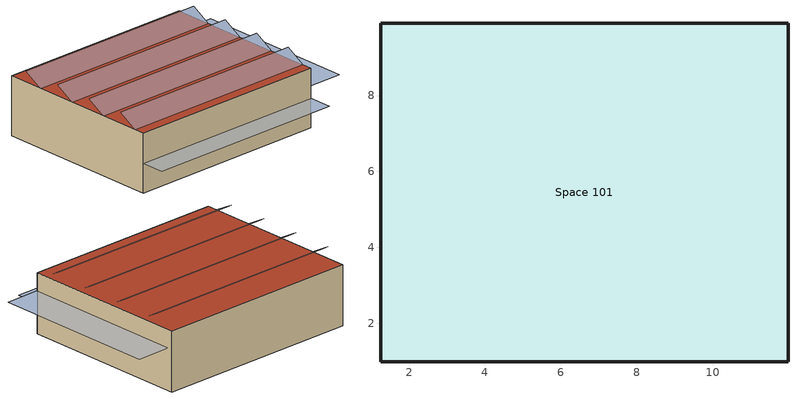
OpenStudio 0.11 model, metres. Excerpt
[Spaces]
Space 101
 floor ground: 11.98,9.91 11.98,0.98 1.25,0.98 1.25,9.91 z0
 wall outside: 1.25,0.98 11.98,0.98 11.98,9.91 1.25,9.91 1.25,0.98 z0:3.05
 roof outside: 11.98,0.98 11.98,9.91 1.25,9.91 1.25,0.98 z3.05
shading: 1.25,2.52,3.62 1.25,1.53,3.05 11.98,1.53,3.05 11.98,2.52,3.62; 1.25,4.66,3.62 1.25,3.67,3.05 11.98,3.67,3.05 11.98,4.66,3.62; 1.25,6.79,3.62 1.25,5.8,3.05 11.98,5.8,3.05 11.98,6.79,3.62; 1.25,8.92,3.62 1.25,7.93,3.05 11.98,7.93,3.05 11.98,8.92,3.62; 11.98,-0.25 11.98,0.98 1.25,0.98 1.25,-0.25 z1.52; 13.8,0.98 13.8,9.7 11.98,9.7 11.98,0.98 z2.14
[Building]
Medium Office: North Axis=-0; Space Type=ASHRAE_189.1-2009_ClimateZone 4-8_MediumOffice; Default Construction Set=ASHRAE_189.1-2009_ClimateZone 4-5 (mdoff)_ConstSet
[Site]
Boulder (CO): Latitude {deg}=39.74; Longitude {deg}=-105.18; Time Zone {hr}=-7; Elevation {m}=1829
[Construction]
000_ExtSlabCarpet_4in_ClimateZone 1-8: MAT-CC05 4 HW CONCRETE, CP02 CARPET PAD
000_Exterior Door: 000_F08 Metal surface, 000_I01 25mm insulation board
000_Exterior Window: 000_Clear 3mm, 000_Air 13mm, 000_Clear 3mm
000_Interior Ceiling: 000_M11 100mm lightweight concrete, 000_F05 Ceiling air space resistance, 000_F16 Acoustic tile
000_Interior Door; 000_Interior Partition: 000_G05 25mm wood
000_Interior Floor: 000_F16 Acoustic tile, 000_F05 Ceiling air space resistance, 000_M11 100mm lightweight concrete
000_Interior Wall: 000_G01a 19mm gypsum board, 000_F04 Wall air space resistance, 000_G01a 19mm gypsum board
000_Interior Window: 000_Clear 3mm
ASHRAE_189.1-2009_ExtRoof_IEAD_ClimateZone 2-5: Roof Membrane, Roof Insulation [21], Metal Decking
ASHRAE_189.1-2009_ExtWall_SteelFrame_ClimateZone 4-8: MAT-SHEATH, Wall Insulation [39], 1/2IN Gypsum
ASHRAE_189.1-2009_ExtWindow_ClimateZone 4-5: Theoretical Glass [207]
[DefaultConstructionSet]
ASHRAE_189.1-2009_ClimateZone 4-5 (mdoff)_ConstSet: Default Exterior Surface Constructions=ASHRAE_189.1-2009_ClimateZone 4-5 (mdoff)_Exterior_DefSurfCons; Default Interior Surface Constructions=000_Interior_DefSurfCons; Default Ground Contact Surface Constructions=000_Ground_DefSurfCons; Default Exterior SubSurface Constructions=ASHRAE_189.1-2009_ClimateZone 4-5 (mdoff)_Exterior_DefSubCons; Default Interior SubSurface Constructions=000_Interior_DefSubCons; Interior Partition Construction=000_Interior Partition
[DefaultSubSurfaceConstructions] Glass Door Construction=000_Exterior Window; Skylight Construction=000_Exterior Window; Tubular Daylight Dome Construction=000_Interior Window; Tubular Daylight Diffuser Construction=000_Interior Window
Name | Fixed Window Construction | Operable Window Construction | Door Construction
000_Interior_DefSubCons | 000_Interior Window | 000_Interior Window | 000_Interior Door
ASHRAE_189.1-2009_ClimateZone 4-5 (mdoff)_Exterior_DefSubCons | ASHRAE_189.1-2009_ExtWindow_ClimateZone 4-5 | ASHRAE_189.1-2009_ExtWindow_ClimateZone 4-5 | 000_Exterior Door
[DefaultSurfaceConstructions]
Name | Floor Construction | Wall Construction | Roof Ceiling Construction
000_Ground_DefSurfCons | 000_ExtSlabCarpet_4in_ClimateZone 1-8 | 000_ExtSlabCarpet_4in_ClimateZone 1-8 | 000_ExtSlabCarpet_4in_ClimateZone 1-8
000_Interior_DefSurfCons | 000_Interior Floor | 000_Interior Wall | 000_Interior Ceiling
ASHRAE_189.1-2009_ClimateZone 4-5 (mdoff)_Exterior_DefSurfCons | 000_ExtSlabCarpet_4in_ClimateZone 1-8 | ASHRAE_189.1-2009_ExtWall_SteelFrame_ClimateZone 4-8 | ASHRAE_189.1-2009_ExtRoof_IEAD_ClimateZone 2-5
[Material]
Name | Roughness | Thickness | Conductivity | Density | Specific Heat | Thermal Absorptance | Solar Absorptance | Visible Absorptance
000_F08 Metal surface | Smooth | 0.0008 | 45.28 | 7824 | 500
000_F16 Acoustic tile | MediumSmooth | 0.0191 | 0.06 | 368 | 590
000_G01a 19mm gypsum board | MediumSmooth | 0.019 | 0.16 | 800 | 1090
000_G05 25mm wood | MediumSmooth | 0.0254 | 0.15 | 608 | 1630
000_I01 25mm insulation board | MediumRough | 0.0254 | 0.03 | 43 | 1210
000_M11 100mm lightweight concrete | MediumRough | 0.1016 | 0.53 | 1280 | 840
1/2IN Gypsum | Smooth | 0.0127 | 0.16 | 784.9 | 830 | 0.9 | 0.92 | 0.92
MAT-CC05 4 HW CONCRETE | Rough | 0.1016 | 1.311 | 2240 | 836.8 | 0.9 | 0.7 | 0.7
Metal Decking | MediumSmooth | 0.0015 | 45.006 | 7680 | 418.4 | 0.9 | 0.7 | 0.3
Roof Insulation [21] | MediumRough | 0.2105 | 0.049 | 265 | 836.8 | 0.9 | 0.7 | 0.7
Roof Membrane | VeryRough | 0.0095 | 0.16 | 1121.29 | 1460 | 0.9 | 0.7 | 0.7
Wall Insulation [39] | MediumRough | 0.1184 | 0.045 | 265 | 836.8 | 0.9 | 0.7 | 0.7
[Material:AirGap]
Name | Thermal Resistance
000_F04 Wall air space resistance | 0.15
000_F05 Ceiling air space resistance | 0.18
[Material:NoMass] Thermal Absorptance=0.9; Solar Absorptance=0.7
Name | Roughness | Thermal Resistance | Visible Absorptance
CP02 CARPET PAD | VeryRough | 0.2165 | 0.8
MAT-SHEATH | Rough | 0.3626 | 0.7
[WindowMaterial:Gas]
000_Air 13mm: Gas Type=Air; Thickness=0.0127
[WindowMaterial:Glazing] Optical Data Type=SpectralAverage; Thickness=0.003; Infrared Transmittance at Normal Incidence=0
Name | Solar Transmittance at Normal Incidence | Front Side Solar Reflectance at Normal Incidence | Back Side Solar Reflectance at Normal Incidence | Visible Transmittance at Normal Incidence | Front Side Visible Reflectance at Normal Incidence | Back Side Visible Reflectance at Normal Incidence | Front Side Infrared Hemispherical Emissivity | Back Side Infrared Hemispherical Emissivity | Conductivity | Dirt Correction Factor for Solar and Visible Transmittance | Solar Diffusing
000_Clear 3mm | 0.837 | 0.075 | 0.075 | 0.898 | 0.081 | 0.081 | 0.84 | 0.84 | 0.9
Theoretical Glass [207] | 0.3311 | 0.6189 | 0.6189 | 0.44 | 0.51 | 0.51 | 0.9 | 0.9 | 0.0133 | 1 | No
[DefaultScheduleSet]
MediumOffice_Schedules: Number of People Schedule=Medium Office_Bldg_Occ; People Activity Level Schedule=Medium Office_Activity; Lighting Schedule=Medium Office_Bldg_Light; Electric Equipment Schedule=Medium Office_Bldg_Equip; Infiltration Schedule=Medium Office_Infil_Quarter_On
[ElectricEquipment]
ASHRAE_189.1-2009_ClimateZone 4-8_MediumOffice_ElecInst: Electric Equipment Definition=ASHRAE_189.1-2009_ClimateZone 4-8_MediumOffice_ElecDef; Space or SpaceType=ASHRAE_189.1-2009_ClimateZone 4-8_MediumOffice
[ElectricEquipment:Definition]
ASHRAE_189.1-2009_ClimateZone 4-8_MediumOffice_ElecDef: Design Level Calculation Method=Watts/Area; Design Level=0; Watts per Space Floor Area=5.81251
[Lights]
ASHRAE_189.1-2009_ClimateZone 4-8_MediumOffice_LightsInst: Lights Definition=ASHRAE_189.1-2009_ClimateZone 4-8_MediumOffice_LightsDef; Space or SpaceType=ASHRAE_189.1-2009_ClimateZone 4-8_MediumOffice
[Lights:Definition]
ASHRAE_189.1-2009_ClimateZone 4-8_MediumOffice_LightsDef: Design Level Calculation Method=Watts/Area; Lighting Level=0; Watts per Space Floor Area=9.68752
[People]
ASHRAE_189.1-2009_ClimateZone 4-8_MediumOffice_PeopInst: People Definition=MediumOffice_PeopDef; Space or SpaceType=ASHRAE_189.1-2009_ClimateZone 4-8_MediumOffice
[People:Definition]
MediumOffice_PeopDef: Number of People Calculation Method=People/Area; Number of People=0; People per Space Floor Area=0.0538196; Fraction Radiant=0.3
[SpaceInfiltration:DesignFlowRate]
ASHRAE_189.1-2009_ClimateZone 4-8_MediumOffice_Infil: Space or SpaceType=ASHRAE_189.1-2009_ClimateZone 4-8_MediumOffice; Design Flow Rate Calculation Method=AirChanges/Hour; Design Flow Rate=0; Air Changes per Hour=0.15
[SpaceType]
ASHRAE_189.1-2009_ClimateZone 4-8_MediumOffice: Default Schedule Set=MediumOffice_Schedules; Design Specification Outdoor Air Object=MediumOffice_Outdoor_Air
[ThermostatSetpoint:DualSetpoint]
Thermostat Setpoint Dual Setpoint 1: Heating Setpoint Temperature Schedule=Medium Office_HtgSetp; Cooling Setpoint Temperature Schedule=Medium Office_ClgSetp
[DesignSpecification:OutdoorAir]
MediumOffice_Outdoor_Air: Outdoor Air Method=Sum; Outdoor Air Flow per Person=0.0107645; Outdoor Air Flow per Floor Area=0; Outdoor Air Flow Rate=0; Outdoor Air Flow Air Changes per Hour=0
[BuildingStory]
Building Story 1: Nominal Z Coordinate {m}=0; Nominal Floor to Floor Height {m}=3.048
[Space]
Space 101: Building Story=Building Story 1; Thermal Zone=Thermal Zone 1
[ThermalZone]
Thermal Zone 1: Thermostat=Thermostat Setpoint Dual Setpoint 1; Use Ideal Air Loads=Yes
[Sizing:Zone]
Thermal Zone 1: Zone Cooling Design Supply Air Temperature {C}=14; Zone Heating Design Supply Air Temperature {C}=40; Zone Cooling Design Supply Air Humidity Ratio {kg-H2O/kg-air}=0.0085; Zone Heating Design Supply Air Humidity Ratio {kg-H2O/kg-air}=0.008; Cooling Design Air Flow Method=DesignDay; Heating Design Air Flow Method=DesignDay
[Schedule:Ruleset]
Name | Default Day Schedule | Summer Design Day Schedule | Winter Design Day Schedule
Medium Office_Infil_Quarter_On | Medium Office_Infil_Quarter_On Default Schedule | Medium Office_Infil_Quarter_On Summer Design Day | Medium Office_Infil_Quarter_On Winter Design Day
Medium Office_Bldg_Light | Medium Office_Bldg_Light Default Schedule | Medium Office_Bldg_Light Summer Design Day | Medium Office_Bldg_Light Winter Design Day
Medium Office_Bldg_Equip | Medium Office_Bldg_Equip Default Schedule | Medium Office_Bldg_Equip Summer Design Day | Medium Office_Bldg_Equip Winter Design Day
Medium Office_HtgSetp | Medium Office_HtgSetp Default Schedule | Medium Office_HtgSetp Summer Design Day | Medium Office_HtgSetp Winter Design Day
Medium Office_Bldg_Occ | Medium Office_Bldg_Occ Default Schedule | Medium Office_Bldg_Occ Summer Design Day | Medium Office_Bldg_Occ Winter Design Day
Medium Office_ClgSetp | Medium Office_ClgSetp Default Schedule | Medium Office_ClgSetp Summer Design Day | Medium Office_ClgSetp Winter Design Day
Medium Office_Activity | Medium Office_Activity Default Schedule | Medium Office_Activity Summer Design Day | Medium Office_Activity Winter Design Day
[Schedule:Day]
Medium Office_Infil_Quarter_On Default Schedule; Medium Office_Bldg_Light Default Schedule; Medium Office_Bldg_Light Winter Design Day; Medium Office_Bldg_Equip Default Schedule; Medium Office_Bldg_Equip Winter Design Day; Medium Office_HtgSetp Default Schedule; Medium Office_Bldg_Occ Default Schedule; Medium Office_Bldg_Occ Rule 1 Day Schedule; Medium Office_Bldg_Occ Winter Design Day; Medium Office_ClgSetp Default Schedule; Medium Office_Activity Default Schedule: 24, 0, 0
Medium Office_Infil_Quarter_On Rule 3 Day Schedule; Medium Office_Infil_Quarter_On Summer Design Day: 6, 0, 1, 22, 0, 0.25, 24, 0, 1
Medium Office_Infil_Quarter_On Rule 2 Day Schedule; Medium Office_Infil_Quarter_On Winter Design Day: 6, 0, 1, 18, 0, 0.25, 24, 0, 1
Medium Office_Infil_Quarter_On Rule 1 Day Schedule; Medium Office_Bldg_Light Summer Design Day; Medium Office_Bldg_Equip Summer Design Day: 24, 0, 1
Medium Office_Bldg_Light Rule 3 Day Schedule: 5, 0, 0.05, 7, 0, 0.1, 8, 0, 0.3, 17, 0, 0.9, 18, 0, 0.7, 20, 0, 0.5, 22, 0, 0.3, 23, 0, 0.1, 24, 0, 0.05
Medium Office_Bldg_Light Rule 2 Day Schedule: 6, 0, 0.05, 8, 0, 0.1, 14, 0, 0.5, 17, 0, 0.15, 24, 0, 0.05
Medium Office_Bldg_Light Rule 1 Day Schedule: 24, 0, 0.05
Medium Office_Bldg_Equip Rule 3 Day Schedule: 8, 0, 0.4, 12, 0, 0.9, 13, 0, 0.8, 17, 0, 0.9, 18, 0, 0.8, 20, 0, 0.6, 22, 0, 0.5, 24, 0, 0.4
Medium Office_Bldg_Equip Rule 2 Day Schedule: 6, 0, 0.3, 8, 0, 0.4, 14, 0, 0.5, 17, 0, 0.35, 24, 0, 0.3
Medium Office_Bldg_Equip Rule 1 Day Schedule: 24, 0, 0.3
Medium Office_HtgSetp Rule 3 Day Schedule: 6, 0, 15.6, 22, 0, 21, 24, 0, 15.6
Medium Office_HtgSetp Summer Design Day; Medium Office_HtgSetp Rule 1 Day Schedule: 24, 0, 15.6
Medium Office_HtgSetp Rule 2 Day Schedule: 6, 0, 15.6, 18, 0, 21, 24, 0, 15.6
Medium Office_HtgSetp Winter Design Day: 24, 0, 21
Medium Office_Bldg_Occ Summer Design Day: 6, 0, 0, 22, 0, 1, 24, 0, 0.05
Medium Office_Bldg_Occ Rule 3 Day Schedule: 6, 0, 0, 7, 0, 0.1, 8, 0, 0.2, 12, 0, 0.95, 13, 0, 0.5, 17, 0, 0.95, 18, 0, 0.7, 20, 0, 0.4, 22, 0, 0.1, 24, 0, 0.05
Medium Office_Bldg_Occ Rule 2 Day Schedule: 6, 0, 0, 8, 0, 0.1, 14, 0, 0.5, 17, 0, 0.1, 24, 0, 0
Medium Office_ClgSetp Rule 3 Day Schedule; Medium Office_ClgSetp Summer Design Day: 6, 0, 26.7, 22, 0, 24, 24, 0, 26.7
Medium Office_ClgSetp Rule 2 Day Schedule: 6, 0, 26.7, 18, 0, 24, 24, 0, 26.7
Medium Office_ClgSetp Winter Design Day; Medium Office_ClgSetp Rule 1 Day Schedule: 24, 0, 26.7
Medium Office_Activity Rule 1 Day Schedule; Medium Office_Activity Winter Design Day; Medium Office_Activity Summer Design Day: 24, 0, 120
[Schedule:Rule] Date Specification Type=DateRange; Start Month=1; Start Day=1; End Month=12; End Day=31
Name | Schedule Ruleset | Rule Order | Day Schedule | Apply Sunday | Apply Monday | Apply Tuesday | Apply Wednesday | Apply Thursday | Apply Friday | Apply Saturday
Medium Office_Infil_Quarter_On Rule 3 | Medium Office_Infil_Quarter_On | 2 | Medium Office_Infil_Quarter_On Rule 3 Day Schedule | No | Yes | Yes | Yes | Yes | Yes | No
Medium Office_Infil_Quarter_On Rule 2 | Medium Office_Infil_Quarter_On | 1 | Medium Office_Infil_Quarter_On Rule 2 Day Schedule | No | No | No | No | No | No | Yes
Medium Office_Infil_Quarter_On Rule 1 | Medium Office_Infil_Quarter_On | 0 | Medium Office_Infil_Quarter_On Rule 1 Day Schedule | Yes | No | No | No | No | No | No
Medium Office_Bldg_Light Rule 3 | Medium Office_Bldg_Light | 2 | Medium Office_Bldg_Light Rule 3 Day Schedule | No | Yes | Yes | Yes | Yes | Yes | No
Medium Office_Bldg_Light Rule 2 | Medium Office_Bldg_Light | 1 | Medium Office_Bldg_Light Rule 2 Day Schedule | No | No | No | No | No | No | Yes
Medium Office_Bldg_Light Rule 1 | Medium Office_Bldg_Light | 0 | Medium Office_Bldg_Light Rule 1 Day Schedule | Yes | No | No | No | No | No | No
Medium Office_Bldg_Equip Rule 3 | Medium Office_Bldg_Equip | 2 | Medium Office_Bldg_Equip Rule 3 Day Schedule | No | Yes | Yes | Yes | Yes | Yes | No
Medium Office_Bldg_Equip Rule 2 | Medium Office_Bldg_Equip | 1 | Medium Office_Bldg_Equip Rule 2 Day Schedule | No | No | No | No | No | No | Yes
Medium Office_Bldg_Equip Rule 1 | Medium Office_Bldg_Equip | 0 | Medium Office_Bldg_Equip Rule 1 Day Schedule | Yes | No | No | No | No | No | No
Medium Office_HtgSetp Rule 3 | Medium Office_HtgSetp | 2 | Medium Office_HtgSetp Rule 3 Day Schedule | No | Yes | Yes | Yes | Yes | Yes | No
Medium Office_HtgSetp Rule 2 | Medium Office_HtgSetp | 1 | Medium Office_HtgSetp Rule 2 Day Schedule | No | No | No | No | No | No | Yes
Medium Office_HtgSetp Rule 1 | Medium Office_HtgSetp | 0 | Medium Office_HtgSetp Rule 1 Day Schedule | Yes | No | No | No | No | No | No
Medium Office_Bldg_Occ Rule 3 | Medium Office_Bldg_Occ | 2 | Medium Office_Bldg_Occ Rule 3 Day Schedule | No | Yes | Yes | Yes | Yes | Yes | No
Medium Office_Bldg_Occ Rule 2 | Medium Office_Bldg_Occ | 1 | Medium Office_Bldg_Occ Rule 2 Day Schedule | No | No | No | No | No | No | Yes
Medium Office_Bldg_Occ Rule 1 | Medium Office_Bldg_Occ | 0 | Medium Office_Bldg_Occ Rule 1 Day Schedule | Yes | No | No | No | No | No | No
Medium Office_ClgSetp Rule 3 | Medium Office_ClgSetp | 2 | Medium Office_ClgSetp Rule 3 Day Schedule | No | Yes | Yes | Yes | Yes | Yes | No
Medium Office_ClgSetp Rule 2 | Medium Office_ClgSetp | 1 | Medium Office_ClgSetp Rule 2 Day Schedule | No | No | No | No | No | No | Yes
Medium Office_ClgSetp Rule 1 | Medium Office_ClgSetp | 0 | Medium Office_ClgSetp Rule 1 Day Schedule | Yes | No | No | No | No | No | No
Medium Office_Activity Rule 1 | Medium Office_Activity | 0 | Medium Office_Activity Rule 1 Day Schedule | Yes | Yes | Yes | Yes | Yes | Yes | Yes
